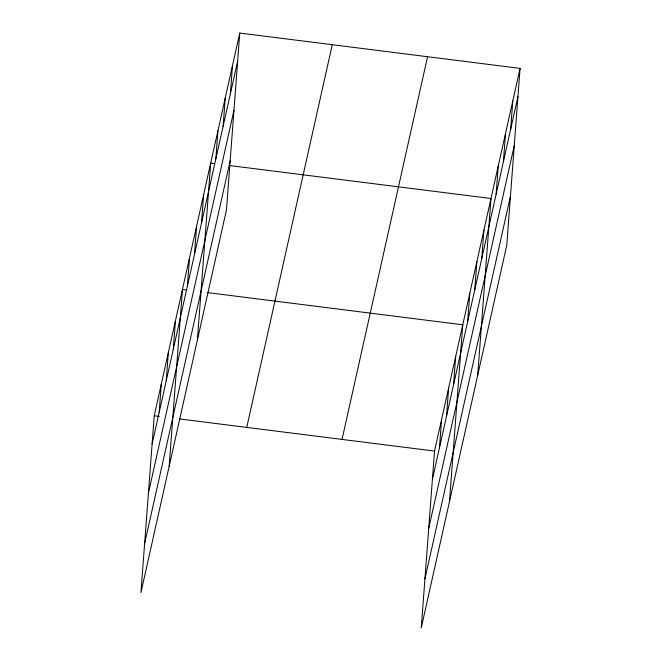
<?xml version="1.0" encoding="UTF-8"?>
<svg xmlns="http://www.w3.org/2000/svg" width="661" height="661" viewBox="0 0 661 661"><rect width="100%" height="100%" fill="white"/><g stroke="black" fill="none" stroke-linecap="round" stroke-linejoin="round"><path stroke-width="0.99" d="M239.761 33.05L154.236 415.736L140.933 592.62L226.467 209.925L239.761 33.05L520.067 68.38L506.764 245.264L421.239 627.95L434.533 451.075L520.067 68.38M159.169 412.406L161.292 384.165M166.225 380.835L168.348 352.594M173.281 349.264L175.405 321.023M169.158 466.327L182.461 289.452L186.485 289.956M187.394 286.122L189.517 257.881M194.45 254.551L196.573 226.31M201.506 222.98L203.629 194.739M197.383 340.043L210.685 163.16L214.709 163.672M215.833 158.88L217.956 130.638M223.104 126.35L225.227 98.109M230.367 93.821L232.49 65.579M439.466 447.745L441.589 419.495M446.522 416.174L448.645 387.924M453.578 384.603L455.702 356.353M449.463 501.666L462.758 324.782L207.595 292.616M467.691 321.461L469.814 293.211M474.747 289.882L476.87 261.64M481.803 258.311L483.926 230.069M477.688 375.374L490.983 198.498L229.788 165.572M496.13 194.21L498.254 165.969M503.401 161.689L505.525 133.439M510.672 129.159L512.796 100.91M152.113 443.977L237.638 61.291M148.428 493.032L233.953 110.346M144.627 543.565L230.152 160.879M246.735 427.394L332.26 44.708M342.034 439.408L427.568 56.722M432.41 479.316L517.943 96.63M428.725 528.362L514.25 145.676M424.924 578.904L510.449 196.218M154.236 415.736L159.26 416.372M179.371 418.909L434.533 451.075"/></g></svg>
